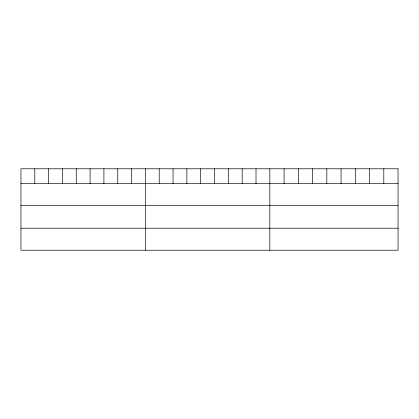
<?xml version="1.0" encoding="UTF-8"?>
<svg xmlns="http://www.w3.org/2000/svg" width="419" height="419" viewBox="0 0 419 419"><rect width="100%" height="100%" fill="white"/><g stroke="black" fill="none" stroke-linecap="round" stroke-linejoin="round"><path stroke-width="0.63" d="M20.95 183.569L398.05 183.569M20.95 205.561L398.05 205.561M20.95 228.219L398.05 228.219M383.804 168.789L383.804 183.569M369.558 168.789L369.558 183.569M355.312 168.789L355.312 183.569M341.066 168.789L341.066 183.569M326.82 168.789L326.82 183.569M312.574 168.789L312.574 183.569M298.328 168.789L298.328 183.569M284.082 168.789L284.082 183.569M269.836 168.789L269.836 250.211M256.009 168.789L256.009 183.569M242.182 168.789L242.182 183.569M228.355 168.789L228.355 183.569M214.528 168.789L214.528 183.569M200.701 168.789L200.701 183.569M186.874 168.789L186.874 183.569M173.047 168.789L173.047 183.569M159.22 168.789L159.22 183.569M145.393 168.789L145.393 250.211M131.566 168.789L131.566 183.569M117.739 168.789L117.739 183.569M103.912 168.789L103.912 183.569M90.085 168.789L90.085 183.569M76.258 168.789L76.258 183.569M62.431 168.789L62.431 183.569M48.604 168.789L48.604 183.569M34.777 168.789L34.777 183.569M398.05 168.789L20.95 168.789L20.95 250.211L398.05 250.211L398.05 168.789"/></g></svg>
